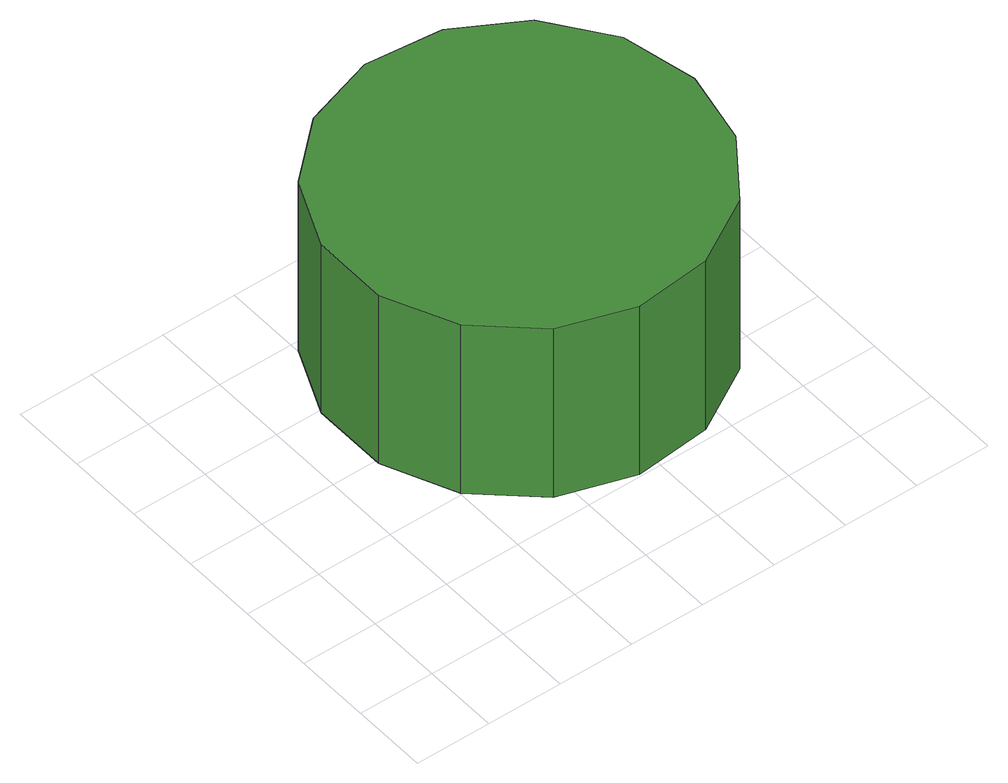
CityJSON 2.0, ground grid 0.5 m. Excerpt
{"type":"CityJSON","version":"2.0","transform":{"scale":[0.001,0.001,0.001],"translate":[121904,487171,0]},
"CityObjects":{
"tree1":{"type":"SolitaryVegetationObject","attributes":{"function":"something"},"geometry":[{"type":"MultiSurface","lod":"1","boundaries":[[[0,1,2,3,4,5,6,7,8,9,10,11,12,13,14]],[[15,16,17,18,19,20,21,22,23,24,25,26,27,28,29]],[[0,29,28,1]],[[1,28,27,2]],[[2,27,26,3]],[[3,26,25,4]],[[4,25,24,5]],[[5,24,23,6]],[[6,23,22,7]],[[7,22,21,8]],[[8,21,20,9]],[[9,20,19,10]],[[10,19,18,11]],[[11,18,17,12]],[[12,17,16,13]],[[13,16,15,14]],[[14,15,29,0]]]}]}
},
"vertices":[
[3215,1727,2257],[3110,2223,2257],[2811,2634,2257],[2372,2888,2257],[1867,2941,2257],[1384,2784,2257],[1007,2444,2257],[801,1981,2257],[801,1473,2257],[1007,1009,2257],[1384,670,2257],[1867,513,2257],[2372,566,2257],[2811,820,2257],[3110,1230,2257],[3110,1230,967],[2811,820,967],[2372,566,967],[1867,513,967],[1384,670,967],[1007,1009,967],[801,1473,967],[801,1981,967],[1007,2444,967],[1384,2784,967],[1867,2941,967],[2372,2888,967],[2811,2634,967],[3110,2223,967],[3215,1727,967]
]}
